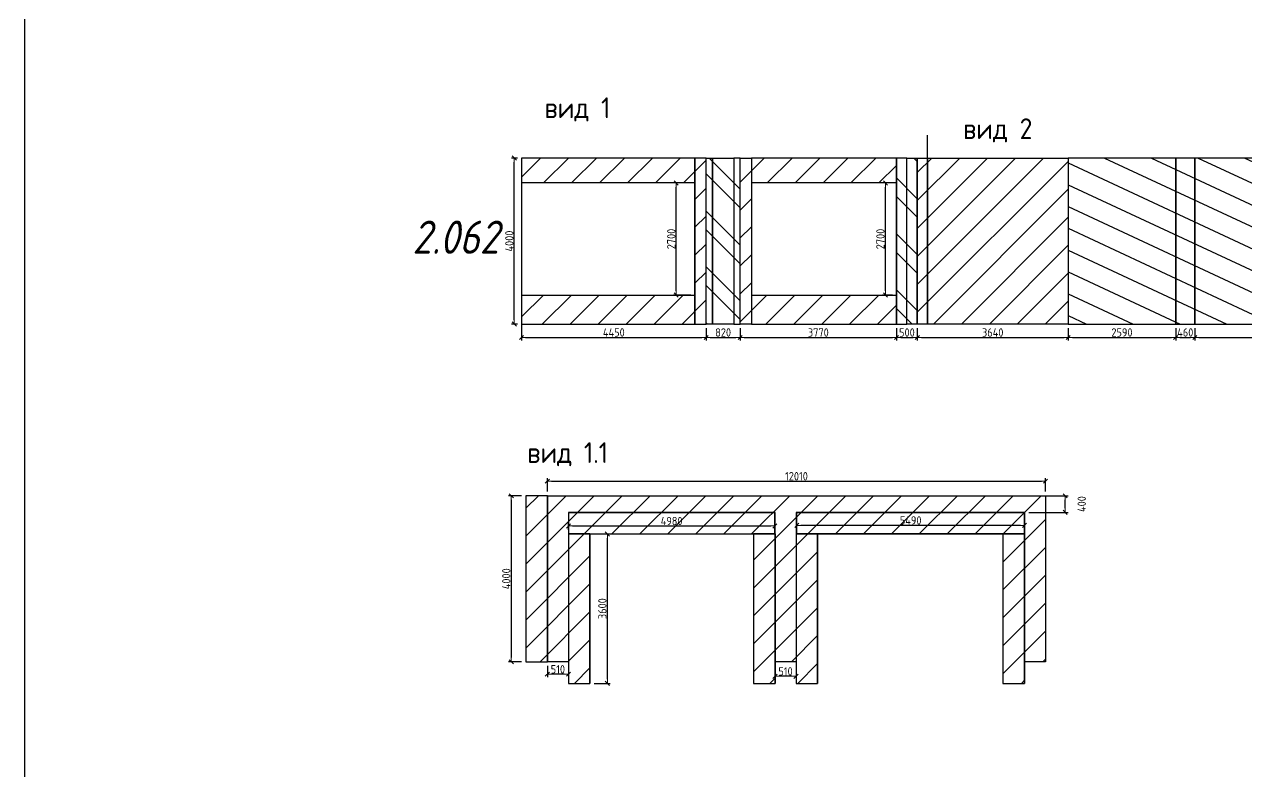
# Model space of a CAD drawing. Header units: millimetres. Extents: x -213536 to 1564669, y 70501 to 942238.
# Drawn here: x -94560 to -65100, y 106503 to 124504 of the extents above; entities that cross this region are included whole.
import ezdxf

# ---------------------------------------------------------------- set-up
doc = ezdxf.new("R2010")
doc.units = ezdxf.units.MM
doc.layers.add('1) мет уголки', color=6, linetype='Continuous')
for name, color, linetype, lineweight in [('Марки помещений', 7, 'Continuous', 9), ('Основные линии', 7, 'Continuous', 30), ('Размеры', 7, 'Continuous', 15)]:
    doc.layers.add(name, color=color, linetype=linetype, lineweight=lineweight)
doc.styles.add('ISOCPEUR_I_2', font='isocpeui.ttf', dxfattribs={"width": 0.85, "height": 2.3})
doc.styles.add('СПДС', font='isocpeur.ttf', dxfattribs={"width": 0.9})
doc.dimstyles.new('Размера А3', dxfattribs={"dimtxt": 200, "dimasz": 100, "dimexe": 70, "dimexo": 100, "dimgap": 20, "dimtad": 1, "dimdec": 0, "dimrnd": 10, "dimzin": 0, "dimdsep": 46, "dimtxsty": 'СПДС', "dimblk": 'ARROWHEAD_6', "dimcen": 1, "dimclrd": 256, "dimclre": 256, "dimclrt": 256, "dimazin": 0, "dimtfac": 1, "dimtdec": 0, "dimtmove": 2, "dimatfit": 3, "dimfxl": 1, "dimtolj": 1, "dimtzin": 0, "dimarcsym": 0})

# ---------------------------------------------------------------- blocks, each defined once
blk = doc.blocks.new('ARROWHEAD_6')
at = {"color": 0, "linetype": 'Continuous'}
for p, q in [((0, 0), (-1, 0)), ((-0.5, -0.5), (0.5, 0.5))]:
    blk.add_line(p, q, dxfattribs=at)
blk = doc.blocks.new('*D956')
at = {"layer": 'Defpoints', "color": 0, "lineweight": 30, "transparency": 16777216}
for p in [(-82752, 121285), (-82578, 121285), (-82578, 117285)]:
    blk.add_point(p, dxfattribs=at)
at = {"layer": 'Размеры', "lineweight": -2, "transparency": 16777216}
for p, q in [((-82678, 121285), (-82822, 121285)), ((-82752, 117385), (-82752, 121185)), ((-82678, 117285), (-82822, 117285))]:
    blk.add_line(p, q, dxfattribs=at)
at = {"layer": 'Размеры', "lineweight": -2, "transparency": 16777216, "xscale": 100, "yscale": 100, "zscale": 100}
for p, rotation in [((-82752, 121285), 90), ((-82752, 117285), 270)]:
    blk.add_blockref('ARROWHEAD_6', p, dxfattribs=dict(at, rotation=rotation))
at = {"layer": 'Размеры', "lineweight": 25, "transparency": 16777216, "insert": (-82872, 119285), "char_height": 200, "attachment_point": 5, "rotation": 90, "style": 'СПДС'}
blk.add_mtext('\\A1;4000', dxfattribs=at)
blk = doc.blocks.new('*D957')
at = {"layer": 'Defpoints', "color": 0, "lineweight": 30, "transparency": 16777216}
for p in [(-82578, 117985), (-78128, 117285), (-78128, 116963)]:
    blk.add_point(p, dxfattribs=at)
at = {"layer": 'Размеры', "lineweight": -2, "transparency": 16777216}
for p, q in [((-82578, 117885), (-82578, 116893)), ((-82478, 116963), (-78228, 116963)), ((-78128, 117185), (-78128, 116893))]:
    blk.add_line(p, q, dxfattribs=at)
at = {"layer": 'Размеры', "lineweight": -2, "transparency": 16777216, "xscale": 100, "yscale": 100, "zscale": 100, "rotation": 180}
blk.add_blockref('ARROWHEAD_6', (-82578, 116963), dxfattribs=at)
at = {"layer": 'Размеры', "lineweight": -2, "transparency": 16777216, "xscale": 100, "yscale": 100, "zscale": 100}
blk.add_blockref('ARROWHEAD_6', (-78128, 116963), dxfattribs=at)
at = {"layer": 'Размеры', "lineweight": 25, "transparency": 16777216, "insert": (-80353, 117083), "char_height": 200, "attachment_point": 5, "style": 'СПДС'}
blk.add_mtext('\\A1;4450', dxfattribs=at)
blk = doc.blocks.new('*D958')
at = {"layer": 'Defpoints', "color": 0, "lineweight": 30, "transparency": 16777216}
for p in [(-78848, 120685), (-78398, 120685), (-78398, 117985)]:
    blk.add_point(p, dxfattribs=at)
at = {"layer": 'Размеры', "lineweight": -2, "transparency": 16777216}
for p, q in [((-78498, 120685), (-78918, 120685)), ((-78848, 118085), (-78848, 120585)), ((-78498, 117985), (-78918, 117985))]:
    blk.add_line(p, q, dxfattribs=at)
at = {"layer": 'Размеры', "lineweight": -2, "transparency": 16777216, "xscale": 100, "yscale": 100, "zscale": 100}
for p, rotation in [((-78848, 120685), 90), ((-78848, 117985), 270)]:
    blk.add_blockref('ARROWHEAD_6', p, dxfattribs=dict(at, rotation=rotation))
at = {"layer": 'Размеры', "lineweight": 25, "transparency": 16777216, "insert": (-78968, 119335), "char_height": 200, "attachment_point": 5, "rotation": 90, "style": 'СПДС'}
blk.add_mtext('\\A1;2700', dxfattribs=at)
blk = doc.blocks.new('*D959')
at = {"layer": 'Defpoints', "color": 0, "lineweight": 30, "transparency": 16777216}
for p in [(-78128, 117285), (-77308, 117285), (-77308, 116963)]:
    blk.add_point(p, dxfattribs=at)
at = {"layer": 'Размеры', "lineweight": -2, "transparency": 16777216}
for p, q in [((-78128, 117185), (-78128, 116893)), ((-78028, 116963), (-77408, 116963)), ((-77308, 117185), (-77308, 116893))]:
    blk.add_line(p, q, dxfattribs=at)
at = {"layer": 'Размеры', "lineweight": -2, "transparency": 16777216, "xscale": 100, "yscale": 100, "zscale": 100, "rotation": 180}
blk.add_blockref('ARROWHEAD_6', (-78128, 116963), dxfattribs=at)
at = {"layer": 'Размеры', "lineweight": -2, "transparency": 16777216, "xscale": 100, "yscale": 100, "zscale": 100}
blk.add_blockref('ARROWHEAD_6', (-77308, 116963), dxfattribs=at)
at = {"layer": 'Размеры', "lineweight": 25, "transparency": 16777216, "insert": (-77718, 117083), "char_height": 200, "attachment_point": 5, "style": 'СПДС'}
blk.add_mtext('\\A1;820', dxfattribs=at)
blk = doc.blocks.new('*D960')
at = {"layer": 'Defpoints', "color": 0, "lineweight": 30, "transparency": 16777216}
for p in [(-77308, 117285), (-73538, 117285), (-73538, 116962)]:
    blk.add_point(p, dxfattribs=at)
at = {"layer": 'Размеры', "lineweight": -2, "transparency": 16777216}
for p, q in [((-77308, 117185), (-77308, 116892)), ((-77208, 116962), (-73638, 116962)), ((-73538, 117185), (-73538, 116892))]:
    blk.add_line(p, q, dxfattribs=at)
at = {"layer": 'Размеры', "lineweight": -2, "transparency": 16777216, "xscale": 100, "yscale": 100, "zscale": 100, "rotation": 180}
blk.add_blockref('ARROWHEAD_6', (-77308, 116962), dxfattribs=at)
at = {"layer": 'Размеры', "lineweight": -2, "transparency": 16777216, "xscale": 100, "yscale": 100, "zscale": 100}
blk.add_blockref('ARROWHEAD_6', (-73538, 116962), dxfattribs=at)
at = {"layer": 'Размеры', "lineweight": 25, "transparency": 16777216, "insert": (-75423, 117082), "char_height": 200, "attachment_point": 5, "style": 'СПДС'}
blk.add_mtext('\\A1;3770', dxfattribs=at)
blk = doc.blocks.new('*D961')
at = {"layer": 'Defpoints', "color": 0, "lineweight": 30, "transparency": 16777216}
for p in [(-73538, 117285), (-73038, 117285), (-73038, 116962)]:
    blk.add_point(p, dxfattribs=at)
at = {"layer": 'Размеры', "lineweight": -2, "transparency": 16777216}
for p, q in [((-73538, 117185), (-73538, 116892)), ((-73438, 116962), (-73138, 116962)), ((-73038, 117185), (-73038, 116892))]:
    blk.add_line(p, q, dxfattribs=at)
at = {"layer": 'Размеры', "lineweight": -2, "transparency": 16777216, "xscale": 100, "yscale": 100, "zscale": 100, "rotation": 180}
blk.add_blockref('ARROWHEAD_6', (-73538, 116962), dxfattribs=at)
at = {"layer": 'Размеры', "lineweight": -2, "transparency": 16777216, "xscale": 100, "yscale": 100, "zscale": 100}
blk.add_blockref('ARROWHEAD_6', (-73038, 116962), dxfattribs=at)
at = {"layer": 'Размеры', "lineweight": 25, "transparency": 16777216, "insert": (-73288, 117082), "char_height": 200, "attachment_point": 5, "style": 'СПДС'}
blk.add_mtext('\\A1;500', dxfattribs=at)
blk = doc.blocks.new('*D962')
at = {"layer": 'Defpoints', "color": 0, "lineweight": 30, "transparency": 16777216}
for p in [(-73038, 117285), (-69400, 117285), (-69400, 116962)]:
    blk.add_point(p, dxfattribs=at)
at = {"layer": 'Размеры', "lineweight": -2, "transparency": 16777216}
for p, q in [((-73038, 117185), (-73038, 116892)), ((-72938, 116962), (-69500, 116962)), ((-69400, 117185), (-69400, 116892))]:
    blk.add_line(p, q, dxfattribs=at)
at = {"layer": 'Размеры', "lineweight": -2, "transparency": 16777216, "xscale": 100, "yscale": 100, "zscale": 100, "rotation": 180}
blk.add_blockref('ARROWHEAD_6', (-73038, 116962), dxfattribs=at)
at = {"layer": 'Размеры', "lineweight": -2, "transparency": 16777216, "xscale": 100, "yscale": 100, "zscale": 100}
blk.add_blockref('ARROWHEAD_6', (-69400, 116962), dxfattribs=at)
at = {"layer": 'Размеры', "lineweight": 25, "transparency": 16777216, "insert": (-71219, 117082), "char_height": 200, "attachment_point": 5, "style": 'СПДС'}
blk.add_mtext('\\A1;3640', dxfattribs=at)
blk = doc.blocks.new('*D963')
at = {"layer": 'Defpoints', "color": 0, "lineweight": 30, "transparency": 16777216}
for p in [(-69400, 117285), (-66808, 117285), (-66808, 116963)]:
    blk.add_point(p, dxfattribs=at)
at = {"layer": 'Размеры', "lineweight": -2, "transparency": 16777216}
for p, q in [((-69400, 117185), (-69400, 116893)), ((-69300, 116963), (-66908, 116963)), ((-66808, 117185), (-66808, 116893))]:
    blk.add_line(p, q, dxfattribs=at)
at = {"layer": 'Размеры', "lineweight": -2, "transparency": 16777216, "xscale": 100, "yscale": 100, "zscale": 100, "rotation": 180}
blk.add_blockref('ARROWHEAD_6', (-69400, 116963), dxfattribs=at)
at = {"layer": 'Размеры', "lineweight": -2, "transparency": 16777216, "xscale": 100, "yscale": 100, "zscale": 100}
blk.add_blockref('ARROWHEAD_6', (-66808, 116963), dxfattribs=at)
at = {"layer": 'Размеры', "lineweight": 25, "transparency": 16777216, "insert": (-68104, 117083), "char_height": 200, "attachment_point": 5, "style": 'СПДС'}
blk.add_mtext('\\A1;2590', dxfattribs=at)
blk = doc.blocks.new('*D964')
at = {"layer": 'Defpoints', "color": 0, "lineweight": 30, "transparency": 16777216}
for p in [(-66808, 117285), (-66348, 117285), (-66348, 116963)]:
    blk.add_point(p, dxfattribs=at)
at = {"layer": 'Размеры', "lineweight": -2, "transparency": 16777216}
for p, q in [((-66808, 117185), (-66808, 116893)), ((-66708, 116963), (-66448, 116963)), ((-66348, 117185), (-66348, 116893))]:
    blk.add_line(p, q, dxfattribs=at)
at = {"layer": 'Размеры', "lineweight": -2, "transparency": 16777216, "xscale": 100, "yscale": 100, "zscale": 100, "rotation": 180}
blk.add_blockref('ARROWHEAD_6', (-66808, 116963), dxfattribs=at)
at = {"layer": 'Размеры', "lineweight": -2, "transparency": 16777216, "xscale": 100, "yscale": 100, "zscale": 100}
blk.add_blockref('ARROWHEAD_6', (-66348, 116963), dxfattribs=at)
at = {"layer": 'Размеры', "lineweight": 25, "transparency": 16777216, "insert": (-66578, 117083), "char_height": 200, "attachment_point": 5, "style": 'СПДС'}
blk.add_mtext('\\A1;460', dxfattribs=at)
blk = doc.blocks.new('*D965')
at = {"layer": 'Defpoints', "color": 0, "lineweight": 30, "transparency": 16777216}
for p in [(-66348, 117285), (-60056, 117285), (-60056, 116963)]:
    blk.add_point(p, dxfattribs=at)
at = {"layer": 'Размеры', "lineweight": -2, "transparency": 16777216}
for p, q in [((-66348, 117185), (-66348, 116893)), ((-66248, 116963), (-60156, 116963)), ((-60056, 117185), (-60056, 116893))]:
    blk.add_line(p, q, dxfattribs=at)
at = {"layer": 'Размеры', "lineweight": -2, "transparency": 16777216, "xscale": 100, "yscale": 100, "zscale": 100, "rotation": 180}
blk.add_blockref('ARROWHEAD_6', (-66348, 116963), dxfattribs=at)
at = {"layer": 'Размеры', "lineweight": -2, "transparency": 16777216, "xscale": 100, "yscale": 100, "zscale": 100}
blk.add_blockref('ARROWHEAD_6', (-60056, 116963), dxfattribs=at)
at = {"layer": 'Размеры', "lineweight": 25, "transparency": 16777216, "insert": (-63202, 117083), "char_height": 200, "attachment_point": 5, "style": 'СПДС'}
blk.add_mtext('\\A1;6290', dxfattribs=at)
blk = doc.blocks.new('*D1005')
at = {"layer": 'Defpoints', "color": 0, "lineweight": 30, "transparency": 16777216}
for p in [(-82475, 113148), (-82825, 109148), (-82475, 109148)]:
    blk.add_point(p, dxfattribs=at)
at = {"layer": 'Размеры', "lineweight": -2, "transparency": 16777216}
for p, q in [((-82575, 113148), (-82895, 113148)), ((-82825, 113048), (-82825, 109248)), ((-82575, 109148), (-82895, 109148))]:
    blk.add_line(p, q, dxfattribs=at)
at = {"layer": 'Размеры', "lineweight": -2, "transparency": 16777216, "xscale": 100, "yscale": 100, "zscale": 100}
for p, rotation in [((-82825, 113148), 90), ((-82825, 109148), 270)]:
    blk.add_blockref('ARROWHEAD_6', p, dxfattribs=dict(at, rotation=rotation))
at = {"layer": 'Размеры', "lineweight": 25, "transparency": 16777216, "insert": (-82945, 111148), "char_height": 200, "attachment_point": 5, "rotation": 90, "style": 'СПДС'}
blk.add_mtext('\\A1;4000', dxfattribs=at)
blk = doc.blocks.new('*D1006')
at = {"layer": 'Defpoints', "color": 0, "lineweight": 30, "transparency": 16777216}
for p in [(-69945, 113499), (-81955, 113148), (-69945, 113148)]:
    blk.add_point(p, dxfattribs=at)
at = {"layer": 'Размеры', "lineweight": -2, "transparency": 16777216}
for p, q in [((-81955, 113248), (-81955, 113569)), ((-81855, 113499), (-70045, 113499)), ((-69945, 113248), (-69945, 113569))]:
    blk.add_line(p, q, dxfattribs=at)
at = {"layer": 'Размеры', "lineweight": -2, "transparency": 16777216, "xscale": 100, "yscale": 100, "zscale": 100, "rotation": 180}
blk.add_blockref('ARROWHEAD_6', (-81955, 113499), dxfattribs=at)
at = {"layer": 'Размеры', "lineweight": -2, "transparency": 16777216, "xscale": 100, "yscale": 100, "zscale": 100}
blk.add_blockref('ARROWHEAD_6', (-69945, 113499), dxfattribs=at)
at = {"layer": 'Размеры', "lineweight": 25, "transparency": 16777216, "insert": (-75950, 113619), "char_height": 200, "attachment_point": 5, "style": 'СПДС'}
blk.add_mtext('\\A1;12010', dxfattribs=at)
blk = doc.blocks.new('*D1007')
at = {"layer": 'Defpoints', "color": 0, "lineweight": 30, "transparency": 16777216}
for p in [(-80927, 112228), (-80509, 112228), (-80927, 108628)]:
    blk.add_point(p, dxfattribs=at)
at = {"layer": 'Размеры', "lineweight": -2, "transparency": 16777216}
for p, q in [((-80827, 112228), (-80439, 112228)), ((-80509, 108728), (-80509, 112128)), ((-80827, 108628), (-80439, 108628))]:
    blk.add_line(p, q, dxfattribs=at)
at = {"layer": 'Размеры', "lineweight": -2, "transparency": 16777216, "xscale": 100, "yscale": 100, "zscale": 100}
for p, rotation in [((-80509, 112228), 90), ((-80509, 108628), 270)]:
    blk.add_blockref('ARROWHEAD_6', p, dxfattribs=dict(at, rotation=rotation))
at = {"layer": 'Размеры', "lineweight": 25, "transparency": 16777216, "insert": (-80629, 110428), "char_height": 200, "attachment_point": 5, "rotation": 90, "style": 'СПДС'}
blk.add_mtext('\\A1;3600', dxfattribs=at)
blk = doc.blocks.new('*D1008')
at = {"layer": 'Defpoints', "color": 0, "lineweight": 30, "transparency": 16777216}
for p in [(-76472, 112420), (-81447, 112228), (-76472, 112228)]:
    blk.add_point(p, dxfattribs=at)
at = {"layer": 'Размеры', "lineweight": -2, "transparency": 16777216}
for p, q in [((-81447, 112328), (-81447, 112490)), ((-81347, 112420), (-76572, 112420)), ((-76472, 112328), (-76472, 112490))]:
    blk.add_line(p, q, dxfattribs=at)
at = {"layer": 'Размеры', "lineweight": -2, "transparency": 16777216, "xscale": 100, "yscale": 100, "zscale": 100, "rotation": 180}
blk.add_blockref('ARROWHEAD_6', (-81447, 112420), dxfattribs=at)
at = {"layer": 'Размеры', "lineweight": -2, "transparency": 16777216, "xscale": 100, "yscale": 100, "zscale": 100}
blk.add_blockref('ARROWHEAD_6', (-76472, 112420), dxfattribs=at)
at = {"layer": 'Размеры', "lineweight": 25, "transparency": 16777216, "insert": (-78960, 112540), "char_height": 200, "attachment_point": 5, "style": 'СПДС'}
blk.add_mtext('\\A1;4980', dxfattribs=at)
blk = doc.blocks.new('*D1009')
at = {"layer": 'Defpoints', "color": 0, "lineweight": 30, "transparency": 16777216}
for p in [(-75942, 112434), (-75942, 112228), (-70452, 112228)]:
    blk.add_point(p, dxfattribs=at)
at = {"layer": 'Размеры', "lineweight": -2, "transparency": 16777216}
for p, q in [((-75942, 112328), (-75942, 112504)), ((-70552, 112434), (-75842, 112434)), ((-70452, 112328), (-70452, 112504))]:
    blk.add_line(p, q, dxfattribs=at)
at = {"layer": 'Размеры', "lineweight": -2, "transparency": 16777216, "xscale": 100, "yscale": 100, "zscale": 100, "rotation": 180}
blk.add_blockref('ARROWHEAD_6', (-75942, 112434), dxfattribs=at)
at = {"layer": 'Размеры', "lineweight": -2, "transparency": 16777216, "xscale": 100, "yscale": 100, "zscale": 100}
blk.add_blockref('ARROWHEAD_6', (-70452, 112434), dxfattribs=at)
at = {"layer": 'Размеры', "lineweight": 25, "transparency": 16777216, "insert": (-73197, 112554), "char_height": 200, "attachment_point": 5, "style": 'СПДС'}
blk.add_mtext('\\A1;5490', dxfattribs=at)
blk = doc.blocks.new('*D1010')
at = {"layer": 'Defpoints', "color": 0, "lineweight": 30, "transparency": 16777216}
for p in [(-81955, 109148), (-81447, 109148), (-81955, 108848)]:
    blk.add_point(p, dxfattribs=at)
at = {"layer": 'Размеры', "lineweight": -2, "transparency": 16777216}
for p, q in [((-81955, 109048), (-81955, 108778)), ((-81447, 109048), (-81447, 108778)), ((-81547, 108848), (-81855, 108848))]:
    blk.add_line(p, q, dxfattribs=at)
at = {"layer": 'Размеры', "lineweight": -2, "transparency": 16777216, "xscale": 100, "yscale": 100, "zscale": 100, "rotation": 180}
blk.add_blockref('ARROWHEAD_6', (-81955, 108848), dxfattribs=at)
at = {"layer": 'Размеры', "lineweight": -2, "transparency": 16777216, "xscale": 100, "yscale": 100, "zscale": 100}
blk.add_blockref('ARROWHEAD_6', (-81447, 108848), dxfattribs=at)
at = {"layer": 'Размеры', "lineweight": 25, "transparency": 16777216, "insert": (-81701, 108968), "char_height": 200, "attachment_point": 5, "style": 'СПДС'}
blk.add_mtext('\\A1;510', dxfattribs=at)
blk = doc.blocks.new('*D1011')
at = {"layer": 'Defpoints', "color": 0, "lineweight": 30, "transparency": 16777216}
for p in [(-76467, 109148), (-75960, 109148), (-76467, 108798)]:
    blk.add_point(p, dxfattribs=at)
at = {"layer": 'Размеры', "lineweight": -2, "transparency": 16777216}
for p, q in [((-76467, 109048), (-76467, 108728)), ((-75960, 109048), (-75960, 108728)), ((-76060, 108798), (-76367, 108798))]:
    blk.add_line(p, q, dxfattribs=at)
at = {"layer": 'Размеры', "lineweight": -2, "transparency": 16777216, "xscale": 100, "yscale": 100, "zscale": 100, "rotation": 180}
blk.add_blockref('ARROWHEAD_6', (-76467, 108798), dxfattribs=at)
at = {"layer": 'Размеры', "lineweight": -2, "transparency": 16777216, "xscale": 100, "yscale": 100, "zscale": 100}
blk.add_blockref('ARROWHEAD_6', (-75960, 108798), dxfattribs=at)
at = {"layer": 'Размеры', "lineweight": 25, "transparency": 16777216, "insert": (-76214, 108918), "char_height": 200, "attachment_point": 5, "style": 'СПДС'}
blk.add_mtext('\\A1;510', dxfattribs=at)
blk = doc.blocks.new('*D1013')
at = {"layer": 'Defpoints', "color": 0, "lineweight": 30, "transparency": 16777216}
for p in [(-70452, 113148), (-69474, 113148), (-70452, 112748)]:
    blk.add_point(p, dxfattribs=at)
at = {"layer": 'Размеры', "lineweight": -2, "transparency": 16777216}
for p, q in [((-70352, 113148), (-69404, 113148)), ((-69474, 112848), (-69474, 113048)), ((-70352, 112748), (-69404, 112748))]:
    blk.add_line(p, q, dxfattribs=at)
at = {"layer": 'Размеры', "lineweight": -2, "transparency": 16777216, "xscale": 100, "yscale": 100, "zscale": 100}
for p, rotation in [((-69474, 113148), 90), ((-69474, 112748), 270)]:
    blk.add_blockref('ARROWHEAD_6', p, dxfattribs=dict(at, rotation=rotation))
at = {"layer": 'Размеры', "lineweight": 25, "transparency": 16777216, "insert": (-69074, 112948), "char_height": 200, "attachment_point": 5, "rotation": 90, "style": 'СПДС'}
blk.add_mtext('\\A1;400', dxfattribs=at)
blk = doc.blocks.new('*D1037')
at = {"layer": 'Defpoints', "color": 0, "lineweight": 30, "transparency": 16777216}
for p in [(-73806, 120685), (-73538, 120685), (-73538, 117985)]:
    blk.add_point(p, dxfattribs=at)
at = {"layer": 'Размеры', "lineweight": -2, "transparency": 16777216}
for p, q in [((-73638, 120685), (-73876, 120685)), ((-73806, 118085), (-73806, 120585)), ((-73638, 117985), (-73876, 117985))]:
    blk.add_line(p, q, dxfattribs=at)
at = {"layer": 'Размеры', "lineweight": -2, "transparency": 16777216, "xscale": 100, "yscale": 100, "zscale": 100}
for p, rotation in [((-73806, 120685), 90), ((-73806, 117985), 270)]:
    blk.add_blockref('ARROWHEAD_6', p, dxfattribs=dict(at, rotation=rotation))
at = {"layer": 'Размеры', "lineweight": 25, "transparency": 16777216, "insert": (-73926, 119335), "char_height": 200, "attachment_point": 5, "rotation": 90, "style": 'СПДС'}
blk.add_mtext('\\A1;2700', dxfattribs=at)

msp = doc.modelspace()

# ---------------------------------------------------------------- hatches: boundary and pattern name
at = {"lineweight": 30}
h = msp.add_hatch(dxfattribs=at)
h.set_pattern_fill('ANSI31', color=2, scale=150)
h.paths.add_polyline_path([(-52416.2, 121284.7), (-52591, 121284.7), (-52591, 117284.7), (-52416.2, 117284.7)])
h.paths.add_polyline_path([(-48824.8, 121284.7), (-49074.8, 121284.7), (-49074.8, 117284.7), (-48824.8, 117284.7)])
h.paths.add_polyline_path([(-41253.1, 121284.7), (-42443.1, 121284.7), (-42443.1, 117284.7), (-41253.1, 117284.7)])
h.paths.add_polyline_path([(-46224.8, 121284.7), (-46474.8, 121284.7), (-46474.8, 117284.7), (-46224.8, 117284.7)])
h.paths.add_polyline_path([(-41078.3, 121284.7), (-41253.1, 121284.7), (-41253.1, 117284.7), (-41078.3, 117284.7)])
h.paths.add_polyline_path([(-27289.5, 121284.7), (-27789.7, 121284.7), (-27789.7, 117284.7), (-27289.5, 117284.7)])
h.paths.add_polyline_path([(-22949.6, 121284.7), (-27129.6, 121284.7), (-27129.6, 119684.7), (-22949.6, 119684.7)])
h.paths.add_polyline_path([(-19725.8, 121284.7), (-20225.8, 121284.7), (-20225.8, 117290.7), (-19725.8, 117290.7)])
h.paths.add_polyline_path([(17712.2, 121284.7), (17474.2, 121284.7), (17474.2, 117284.7), (17712.2, 117284.7)])
h.paths.add_polyline_path([(14474.2, 121284.7), (13974.2, 121284.7), (13974.2, 117290.7), (14474.2, 117290.7)])
h.paths.add_polyline_path([(8974.2, 121284.7), (8474.2, 121284.7), (8474.2, 117284.7), (8974.2, 117284.7)])
h.paths.add_polyline_path([(5974.2, 121284.7), (5474.2, 121284.7), (5474.2, 117284.7), (5974.2, 117284.7)])
h.paths.add_polyline_path([(2974.2, 121284.7), (2474.2, 121284.7), (2474.2, 117284.7), (2974.2, 117284.7)])
h.paths.add_polyline_path([(-3025.8, 121284.7), (-3525.8, 121284.7), (-3525.8, 117284.7), (-3025.8, 117284.7)])
h.paths.add_polyline_path([(-6025.8, 121284.7), (-6525.8, 121284.7), (-6525.8, 117284.7), (-6025.8, 117284.7)])
h.paths.add_polyline_path([(-12025.8, 121284.7), (-12525.8, 121284.7), (-12525.8, 117284.7), (-12025.8, 117284.7)])
h.paths.add_polyline_path([(-15325.8, 121284.7), (-15825.8, 121284.7), (-15825.8, 117284.7), (-15325.8, 117284.7)])
h.paths.add_polyline_path([(-78398, 117984.7), (-82578, 117984.7), (-82578, 117284.7), (-78398, 117284.7)])
h.paths.add_polyline_path([(-78128, 121284.7), (-78398, 121284.7), (-78398, 117284.7), (-78128, 117284.7)])
h.paths.add_polyline_path([(-78398, 121284.7), (-82578, 121284.7), (-82578, 120684.7), (-78398, 120684.7)])
h.paths.add_polyline_path([(-73538, 121284.7), (-77038, 121284.7), (-77038, 120684.7), (-73538, 120684.7)])
h.paths.add_polyline_path([(-77038, 121284.7), (-77308, 121284.7), (-77308, 117284.7), (-77038, 117284.7)])
h.paths.add_polyline_path([(-73538, 117984.7), (-77038, 117984.7), (-77038, 117284.7), (-73538, 117284.7)])
h.paths.add_polyline_path([(-72788, 121284.7), (-73038, 121284.7), (-73038, 117284.7), (-72788, 117284.7)])
h.paths.add_polyline_path([(-69400, 121284.7), (-72788, 121284.7), (-72788, 117284.7), (-69400, 117284.7)])
h.paths.add_polyline_path([(-63303, 121284.7), (-63828, 121284.7), (-63828, 117284.7), (-63303, 117284.7)])
h = msp.add_hatch(dxfattribs=at)
h.set_pattern_fill('ANSI32', color=5, scale=100, angle=90)
h.set_pattern_definition([(135, (-91938.5, -26928.9), (-673.519, -673.519), []), (135, (-91938.5, -26479.9), (-673.519, -673.519), [])])
h.paths.add_polyline_path([(-77978, 121284.7), (-78128, 121284.7), (-78128, 117284.7), (-77978, 117284.7)])
h.paths.add_polyline_path([(-77458, 121284.7), (-77978, 121284.7), (-77978, 117284.7), (-77458, 117284.7)])
h.paths.add_polyline_path([(-77308, 121284.7), (-77458, 121284.7), (-77458, 117284.7), (-77308, 117284.7)])
h.paths.add_polyline_path([(-73288, 121284.7), (-73538, 121284.7), (-73538, 117284.7), (-73288, 117284.7)])
h.paths.add_polyline_path([(-73038, 121284.7), (-73288, 121284.7), (-73288, 117284.7), (-73038, 117284.7)])
h = msp.add_hatch(dxfattribs=at)
h.set_pattern_fill('ANSI31', color=4, scale=150, angle=110)
h.paths.add_polyline_path([(-66808, 121284.7), (-69400, 121284.7), (-69400, 117284.7), (-66808, 117284.7)])
h.paths.add_polyline_path([(-66348, 121284.7), (-66808, 121284.7), (-66808, 117284.7), (-66348, 117284.7)])
h.paths.add_polyline_path([(-63828, 121284.7), (-66348, 121284.7), (-66348, 117284.7), (-63828, 117284.7)])
h.paths.add_polyline_path([(-60056.4, 121284.7), (-63303, 121284.7), (-63303, 117284.7), (-60056.4, 117284.7)])
h.paths.add_polyline_path([(-59596.4, 121284.7), (-60056.4, 121284.7), (-60056.4, 117284.7), (-59596.4, 117284.7)])
h.paths.add_polyline_path([(-57621.6, 121284.7), (-57855, 121284.7), (-57855, 120917.3), (-58222.5, 120917.3), (-58222.5, 121284.7), (-59596.4, 121284.7), (-59596.4, 117284.7), (-59416.4, 117284.7), (-59416.4, 119784.7), (-57746.4, 119784.7), (-57746.4, 117284.7), (-57621.6, 117284.7)])
h.paths.add_polyline_path([(-56911.6, 121284.7), (-57621.6, 121284.7), (-57621.6, 117284.7), (-56911.6, 117284.7)])
h.paths.add_polyline_path([(-56643, 121284.7), (-56911.6, 121284.7), (-56911.6, 117284.7), (-56643, 117284.7)])
h.paths.add_polyline_path([(-51574.8, 121284.7), (-52416.2, 121284.7), (-52416.2, 117284.7), (-51574.8, 117284.7)])
h.paths.add_polyline_path([(-49074.8, 121284.7), (-51574.8, 121284.7), (-51574.8, 117284.7), (-49074.8, 117284.7)])
h.paths.add_polyline_path([(-46474.8, 121284.7), (-48824.8, 121284.7), (-48824.8, 117284.7), (-46474.8, 117284.7)])
h.paths.add_polyline_path([(-43284.6, 121284.7), (-46224.8, 121284.7), (-46224.8, 117284.7), (-43284.6, 117284.7)])
h.paths.add_polyline_path([(-42443.1, 121284.7), (-43284.6, 121284.7), (-43284.6, 117284.7), (-42443.1, 117284.7)])
h.paths.add_polyline_path([(-15825.8, 121284.7), (-19725.8, 121284.7), (-19725.8, 119383.1), (-19019.8, 119383.1), (-19019.8, 117583.1), (-19725.8, 117583.1), (-19725.8, 117284.7), (-17275.8, 117284.7), (-17275.8, 119434.7), (-16125.8, 119434.7), (-16125.8, 117284.7), (-15825.8, 117284.7)])
h.paths.add_polyline_path([(-17057.4, 120198.7), (-17057.4, 120698.7), (-16557.4, 120698.7), (-16557.4, 120198.7)], flags=16)
h.paths.add_polyline_path([(-18119.8, 119383.1), (-18119.8, 117583.1), (-18825.8, 117583.1), (-18825.8, 119383.1)], flags=16)
h.paths.add_polyline_path([(-12525.8, 121284.7), (-15325.8, 121284.7), (-15325.8, 117284.7), (-12525.8, 117284.7)])
h.paths.add_polyline_path([(-12619.8, 119377.1), (-12619.8, 117577.1), (-13325.8, 117577.1), (-13325.8, 119377.1)], flags=16)
h.paths.add_polyline_path([(-13519.8, 119383.1), (-13519.8, 117583.1), (-14225.8, 117583.1), (-14225.8, 119383.1)], flags=16)
h.paths.add_polyline_path([(-13707.2, 120579.7), (-13912.8, 120579.7), (-13912.8, 120785.2), (-13707.2, 120785.2)], flags=16)
h.paths.add_polyline_path([(-14548.7, 120579.7), (-14754.3, 120579.7), (-14754.3, 120785.2), (-14548.7, 120785.2)], flags=16)
h.paths.add_polyline_path([(-6525.8, 121284.7), (-10843.9, 121284.7), (-10843.9, 120834.7), (-11293.9, 120834.7), (-11293.9, 121284.7), (-12025.8, 121284.7), (-12025.8, 117284.7), (-11825.8, 117284.7), (-11825.8, 119784.7), (-10119.8, 119784.7), (-10119.8, 117284.7), (-6525.8, 117284.7)])
h.paths.add_polyline_path([(-8845.8, 119790.7), (-8005.8, 119790.7), (-8005.8, 118990.7), (-8845.8, 118990.7)], flags=16)
h.paths.add_polyline_path([(-11208.8, 120261.3), (-11658.8, 120261.3), (-11658.8, 120711.3), (-11208.8, 120711.3)], flags=16)
h.paths.add_polyline_path([(-3525.8, 121284.7), (-4718.1, 121284.7), (-4718.1, 120955.1), (-5047.7, 120955.1), (-5047.7, 121284.7), (-6025.8, 121284.7), (-6025.8, 117284.7), (-3525.8, 117284.7)])
h.paths.add_polyline_path([(-4945.8, 119790.7), (-4105.8, 119790.7), (-4105.8, 118990.7), (-4945.8, 118990.7)], flags=16)
h.paths.add_polyline_path([(2474.2, 121284.7), (1673.8, 121284.7), (1673.8, 120949.1), (1344.2, 120949.1), (1344.2, 121284.7), (31.7, 121284.7), (31.7, 120834.7), (-418.3, 120834.7), (-418.3, 121284.7), (-3025.8, 121284.7), (-3025.8, 117284.7), (374.2, 117284.7), (374.2, 119784.7), (2080.2, 119784.7), (2080.2, 117284.7), (2474.2, 117284.7)])
h.paths.add_polyline_path([(5474.2, 121284.7), (2974.2, 121284.7), (2974.2, 117284.7), (5474.2, 117284.7)])
h.paths.add_polyline_path([(4304.2, 119790.7), (5144.2, 119790.7), (5144.2, 118990.7), (4304.2, 118990.7)], flags=16)
h.paths.add_polyline_path([(8474.2, 121284.7), (5974.2, 121284.7), (5974.2, 117284.7), (8474.2, 117284.7)])
h.paths.add_polyline_path([(13974.2, 121284.7), (8974.2, 121284.7), (8974.2, 117284.7), (13974.2, 117284.7)])
h.paths.add_polyline_path([(11504.2, 119790.7), (13244.2, 119790.7), (13244.2, 118990.7), (11504.2, 118990.7)], flags=16)
h.paths.add_polyline_path([(17474.2, 121284.7), (15974.2, 121284.7), (15974.2, 120834.7), (15524.2, 120834.7), (15524.2, 121284.7), (14474.2, 121284.7), (14474.2, 117284.7), (14974.2, 117284.7), (14974.2, 119790.7), (16680.2, 119790.7), (16680.2, 117284.7), (17474.2, 117284.7)])
h = msp.add_hatch(dxfattribs=at)
h.set_pattern_fill('ANSI31', color=2, scale=150)
h.paths.add_polyline_path([(-81954.7, 113148.1), (-82474.7, 113148.1), (-82474.7, 109148.1), (-81954.7, 109148.1)])
h.paths.add_polyline_path([(-81447.2, 112228.1), (-81447.2, 112748.1), (-76472.2, 112748.1), (-76467.2, 112748.1), (-76467.2, 109148.1), (-75959.8, 109148.1), (-75959.8, 112228.1), (-75959.8, 112748.1), (-70452.2, 112748.1), (-70452.2, 112228.1), (-70452.2, 109148.1), (-69944.8, 109148.1), (-69944.8, 113148.1), (-81954.7, 113148.1), (-81954.7, 109148.1), (-81447.2, 109148.1)])
h.paths.add_polyline_path([(-80927.2, 112228.1), (-81447.2, 112228.1), (-81447.2, 108628.1), (-80927.2, 108628.1)])
h.paths.add_polyline_path([(-76472.2, 112748.1), (-81447.2, 112748.1), (-81447.2, 112228.1), (-80927.2, 112228.1), (-76472.2, 112228.1)], flags=17)
h.paths.add_polyline_path([(-76467.2, 112228.1), (-76987.2, 112228.1), (-76987.2, 108628.1), (-76467.2, 108628.1)])
h.paths.add_polyline_path([(-75439.8, 112228.1), (-75959.8, 112228.1), (-75959.8, 109148.1), (-75959.8, 108628.1), (-75439.8, 108628.1)])
h.paths.add_polyline_path([(-70452.2, 112748.1), (-75942.2, 112748.1), (-75942.2, 112228.1), (-75439.8, 112228.1), (-70452.2, 112228.1)], flags=17)
h.paths.add_polyline_path([(-70452.2, 112228.1), (-70972.2, 112228.1), (-70972.2, 108628.1), (-70452.2, 108628.1)])
h.paths.add_polyline_path([(-60632, 112628.1), (-63922, 112628.1), (-63922, 112328.1), (-60632, 112328.1)])
h.paths.add_polyline_path([(-60632, 113028.1), (-63922, 113028.1), (-63922, 112628.1), (-60632, 112628.1)])
h.paths.add_polyline_path([(-49129.6, 113028.1), (-49637, 113028.1), (-60632, 113028.1), (-60632, 112628.1), (-55124.5, 112628.1), (-55124.5, 109028.1), (-54617, 109028.1), (-54617, 112628.1), (-49637, 112628.1), (-49637, 109028.1), (-49129.6, 109028.1)])

# ---------------------------------------------------------------- linework, layer by layer
at = {"color": 2, "lineweight": 30}
for points in [[(-94560.2, 70500.8), (29417.9, 70500.8), (29417.9, 172746.2), (-94560.2, 172746.2)], [(-82578, 117284.7), (-78398, 117284.7), (-78398, 121284.7), (-82578, 121284.7)], [(-78398, 121284.7), (-78398, 117284.7), (-78128, 117284.7), (-78128, 121284.7)], [(-77038, 121284.7), (-77038, 117284.7), (-77308, 117284.7), (-77308, 121284.7)], [(-77038, 117284.7), (-73538, 117284.7), (-73538, 121284.7), (-77038, 121284.7)], [(-73038, 121284.7), (-72788, 121284.7), (-72788, 117284.7), (-73038, 117284.7)], [(-72788, 117284.7), (-72788, 121284.7), (-69400, 121284.7), (-69400, 117284.7)], [(-82578, 120684.7), (-82578, 117984.7), (-78398, 117984.7), (-78398, 120684.7)], [(-77038, 120684.7), (-77038, 117984.7), (-73538, 117984.7), (-73538, 120684.7)], [(-82474.7, 113148.1), (-82474.7, 109148.1), (-81954.7, 109148.1), (-81954.7, 113148.1)], [(-81447.2, 112748.1), (-81447.2, 112228.1), (-76472.2, 112228.1), (-76472.2, 112748.1)], [(-70452.2, 112748.1), (-70452.2, 112228.1), (-75942.2, 112228.1), (-75942.2, 112748.1)], [(-81447.2, 112228.1), (-81447.2, 108628.1), (-80927.2, 108628.1), (-80927.2, 112228.1)], [(-76987.2, 112228.1), (-76987.2, 108628.1), (-76467.2, 108628.1), (-76467.2, 112228.1)], [(-75959.8, 112228.1), (-75959.8, 108628.1), (-75439.8, 108628.1), (-75439.8, 112228.1)], [(-70972.2, 112228.1), (-70972.2, 108628.1), (-70452.2, 108628.1), (-70452.2, 112228.1)]]:
    msp.add_lwpolyline(points, close=True, dxfattribs=at)
for points in [[(-72788, 121284.7), (-72788, 121833.5)], [(-81447.2, 112748.1), (-81447.2, 109148.1), (-81954.7, 109148.1), (-81954.7, 113148.1), (-81447.2, 113148.1)], [(-81954.7, 112748.1), (-81954.7, 113148.1), (-69944.8, 113148.1), (-69944.8, 112748.1)], [(-76467.2, 113148.1), (-75959.8, 113148.1)], [(-70452.2, 113148.1), (-69944.8, 113148.1), (-69944.8, 109148.1), (-70452.2, 109148.1), (-70452.2, 112748.1)], [(-76467.2, 112748.1), (-81447.2, 112748.1)], [(-75959.8, 112748.1), (-75959.8, 109148.1), (-76467.2, 109148.1), (-76467.2, 112748.1)], [(-70452.2, 112748.1), (-75959.8, 112748.1)]]:
    msp.add_lwpolyline(points, dxfattribs=at)
at = {"color": 5, "lineweight": 30}
for points in [[(-77978, 121284.7), (-77978, 117284.7), (-78128, 117284.7), (-78128, 121284.7)], [(-77978, 121284.7), (-77458, 121284.7), (-77458, 117284.7), (-77978, 117284.7)], [(-77458, 121284.7), (-77458, 117284.7), (-77308, 117284.7), (-77308, 121284.7)], [(-73538, 121284.7), (-73538, 117284.7), (-73288, 117284.7), (-73288, 121284.7)], [(-73288, 121284.7), (-73038, 121284.7), (-73038, 117284.7), (-73288, 117284.7)]]:
    msp.add_lwpolyline(points, close=True, dxfattribs=at)
at = {"color": 152, "lineweight": 30, "true_color": 0x2776bb}
msp.add_lwpolyline([(-69400, 121284.7), (-69400, 117284.7), (-66808, 117284.7), (-66808, 121284.7)], close=True, dxfattribs=at)
at = {"color": 4, "lineweight": 30}
for points in [[(-66348, 121284.7), (-66808, 121284.7), (-66808, 117284.7), (-66348, 117284.7)], [(-66348, 121284.7), (-66348, 117284.7), (-60056.4, 117284.7), (-60056.4, 121284.7)]]:
    msp.add_lwpolyline(points, close=True, dxfattribs=at)
at = {"layer": '1) мет уголки', "lineweight": 30}
for points in [[(-66348, 121284.7), (-66348, 117284.7)], [(-82474.7, 113148.1), (-82474.7, 109148.1)], [(-81954.7, 113148.1), (-81954.7, 109148.1)], [(-81447.2, 112748.1), (-76472.2, 112748.1)], [(-75959.8, 112748.1), (-70452.2, 112748.1)], [(-81447.2, 112228.1), (-81447.2, 108628.1)], [(-81447.2, 112228.1), (-76472.2, 112228.1)], [(-80927.2, 112228.1), (-80927.2, 108628.1)], [(-76987.2, 112228.1), (-76987.2, 108628.1)], [(-76467.2, 112228.1), (-76467.2, 108628.1)], [(-75959.8, 112228.1), (-75959.8, 108628.1)], [(-75942.2, 112228.1), (-70452.2, 112228.1)], [(-75439.8, 112228.1), (-75439.8, 108628.1)], [(-70972.2, 112228.1), (-70972.2, 108628.1)], [(-70452.2, 112228.1), (-70452.2, 108628.1)]]:
    msp.add_lwpolyline(points, dxfattribs=at)

# ---------------------------------------------------------------- texts
at = {"layer": 'Марки помещений', "insert": (-85210.1, 119779), "char_height": 800, "width": 3211.772, "attachment_point": 1, "style": 'ISOCPEUR_I_2'}
msp.add_mtext('2.062', dxfattribs=at)
at = {"layer": 'Основные линии', "char_height": 500, "attachment_point": 1, "style": 'СПДС'}
for s, insert in [('вид 1', (-82023.5, 122746.7)), ('вид 2', (-71933.1, 122242.4)), ('вид 1.1', (-82438.2, 114438.4))]:
    msp.add_mtext_dynamic_manual_height_columns(s, width=3371.815, gutter_width=1678.4, heights=[0], dxfattribs=dict(at, insert=insert))

# ---------------------------------------------------------------- dimensions: what is measured, and where the dimension line sits
at = {"layer": 'Размеры', "lineweight": 25}
for base, p1, p2, picture, middle in [((-82752.2, 121284.7), (-82578, 117284.7), (-82578, 121284.7), '*D956', (-82872.2, 119284.7)), ((-78847.5, 120684.7), (-78398, 117984.7), (-78398, 120684.7), '*D958', (-78967.5, 119334.7)), ((-73805.8, 120684.7), (-73538, 117984.7), (-73538, 120684.7), '*D1037', (-73925.8, 119334.7)), ((-82824.5, 109148.1), (-82474.7, 113148.1), (-82474.7, 109148.1), '*D1005', (-82944.5, 111148.1)), ((-69474, 113148.1), (-70452.2, 112748.1), (-70452.2, 113148.1), '*D1013', (-69074, 112948.1)), ((-80509.3, 112228.1), (-80927.2, 108628.1), (-80927.2, 112228.1), '*D1007', (-80629.3, 110428.1))]:
    dim = msp.add_linear_dim(base=base, p1=p1, p2=p2, angle=90, dimstyle='Размера А3', dxfattribs=at)
    dim.commit()
    dim.dimension.update_dxf_attribs({"geometry": picture, "text_midpoint": middle})
for base, p1, p2, picture, middle in [((-78128, 116962.7), (-82578, 117984.7), (-78128, 117284.7), '*D957', (-80353, 117082.7)), ((-77308, 116962.7), (-78128, 117284.7), (-77308, 117284.7), '*D959', (-77718, 117082.7)), ((-73538, 116962.3), (-77308, 117284.7), (-73538, 117284.7), '*D960', (-75423, 117082.3)), ((-73038, 116962.3), (-73538, 117284.7), (-73038, 117284.7), '*D961', (-73288, 117082.3)), ((-69400, 116962.3), (-73038, 117284.7), (-69400, 117284.7), '*D962', (-71219, 117082.3)), ((-66808, 116962.7), (-69400, 117284.7), (-66808, 117284.7), '*D963', (-68104, 117082.7)), ((-66348, 116962.7), (-66808, 117284.7), (-66348, 117284.7), '*D964', (-66578, 117082.7)), ((-60056.4, 116962.7), (-66348, 117284.7), (-60056.4, 117284.7), '*D965', (-63202.2, 117082.7)), ((-69944.8, 113498.8), (-81954.7, 113148.1), (-69944.8, 113148.1), '*D1006', (-75949.7, 113618.8)), ((-76472.2, 112419.8), (-81447.2, 112228.1), (-76472.2, 112228.1), '*D1008', (-78959.7, 112539.8)), ((-75942.2, 112433.7), (-70452.2, 112228.1), (-75942.2, 112228.1), '*D1009', (-73197.2, 112553.7)), ((-81954.6958, 108847.6013), (-81447.2476, 109148.1277), (-81954.6958, 109148.1277), '*D1010', (-81700.9717, 108967.6013)), ((-76467.2, 108797.9), (-75959.8, 109148.1), (-76467.2, 109148.1), '*D1011', (-76213.5, 108917.9))]:
    dim = msp.add_linear_dim(base=base, p1=p1, p2=p2, dimstyle='Размера А3', dxfattribs=at)
    dim.commit()
    dim.dimension.update_dxf_attribs({"geometry": picture, "text_midpoint": middle})

doc.saveas('drawing.dxf')
